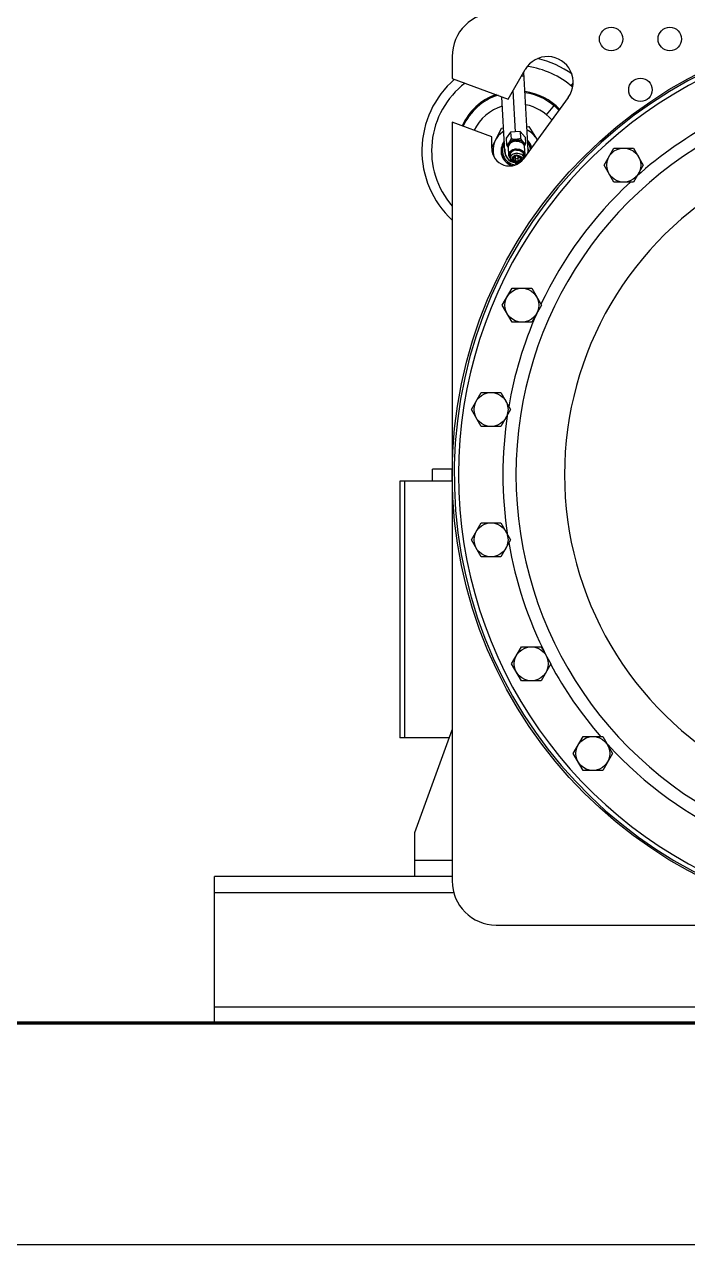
# Model space of a CAD drawing. Header units: millimetres. Extents: x 2513 to 2669, y 1505 to 1675.
# Drawn here: x 2527.626 to 2528.075, y 1505.708 to 1506.535 of the extents above; entities that cross this region are included whole.
import ezdxf

# ---------------------------------------------------------------- set-up
doc = ezdxf.new("R2010")
doc.units = ezdxf.units.MM
doc.linetypes.add('CENTER', pattern=[0.6, 0.375, -0.075, 0.075, -0.075])
for name, color, linetype in [('02___PRT_ALL_AXES', 7, 'Continuous'), ('AXES', 7, 'Continuous'), ('DEFAULT_1', 7, 'CENTER')]:
    doc.layers.add(name, color=color, linetype=linetype)

msp = doc.modelspace()

# ---------------------------------------------------------------- linework, layer by layer
at = {"linetype": 'Continuous'}
for p, q in [((2527.96267, 1506.49992), (2527.96429, 1506.50001)), ((2527.96711, 1506.44958), (2527.96415, 1506.50249)), ((2527.99623, 1506.49323), (2527.99762, 1506.49489)), ((2527.95135, 1506.4487), (2527.94928, 1506.48581)), ((2527.97968, 1506.47351), (2527.98533, 1506.48023)), ((2527.94247, 1506.45123), (2527.94917, 1506.46451)), ((2527.94917, 1506.46451), (2527.95047, 1506.46458)), ((2527.96622, 1506.46546), (2527.96751, 1506.46554)), ((2527.96751, 1506.46554), (2527.97337, 1506.45658)), ((2527.9024, 1506.22519), (2527.9024, 1506.23339)), ((2527.91562, 1506.23339), (2527.9024, 1506.23339)), ((2527.88025, 1506.22519), (2527.88025, 1506.0512)), ((2527.91562, 1506.22519), (2527.88025, 1506.22519)), ((2527.88323, 1506.22519), (2527.88323, 1506.0512)), ((2527.91363, 1506.0512), (2527.88025, 1506.0512)), ((2527.89027, 1505.98702), (2527.91562, 1506.05668)), ((2527.89027, 1505.95719), (2527.89027, 1505.98702)), ((2527.91562, 1505.96813), (2527.89027, 1505.96813)), ((2527.94545, 1505.92438), (2528.49626, 1505.92438))]:
    msp.add_line(p, q, dxfattribs=at)
for p, q in [((2527.75456, 1505.85777), (2527.75456, 1505.95719)), ((2524.25565, 1505.70777), (2536.25565, 1505.70777))]:
    msp.add_line(p, q)
at = {"lineweight": 100}
for p, q in [((2536.25565, 1505.85777), (2524.25565, 1505.85777)), ((2536.25565, 1505.85777), (2525.25565, 1505.85777)), ((2528.25565, 1505.85777), (2526.25565, 1505.85777))]:
    msp.add_line(p, q, dxfattribs=at)
at = {"linetype": 'Continuous'}
for centre, radius in [((2528.22085, 1506.22961), 0.30513), ((2528.02341, 1506.5249), 0.00795), ((2528.06318, 1506.5249), 0.00795), ((2528.04329, 1506.49045), 0.00795)]:
    msp.add_circle(centre, radius, dxfattribs=at)
for centre, radius, start, end in [((2527.94545, 1506.51297), 0.02983, 90, 180), ((2528.22085, 1506.22961), 0.30387, 93.38384, 86.61616), ((2528.22085, 1506.22961), 0.30089, 109.85674, 250.14326), ((2527.95923, 1506.44914), 0.05756, 48.49086, 82.84444), ((2527.95923, 1506.44914), 0.06413, 53.98547, 77.17205), ((2527.95923, 1506.44914), 0.06413, 130.92904, 226.99039), ((2527.95923, 1506.44914), 0.05756, 127.28554, 220.7192), ((2527.95923, 1506.44914), 0.04059, 43.89349, 81.98946), ((2527.95923, 1506.44914), 0.03977, 43.68506, 81.7574), ((2527.95923, 1506.44914), 0.04059, 109.82127, 155.45301), ((2527.95923, 1506.44914), 0.03977, 108.35605, 155.35787), ((2527.95923, 1506.44914), 0.03182, 107.59423, 154.17754), ((2527.95923, 1506.44914), 0.03182, 41.08765, 78.77825), ((2528.22085, 1506.22961), 0.262, 111.43396, 248.56604), ((2527.95923, 1506.44914), 0.01591, 27.59237, 63.45215), ((2528.22085, 1506.22961), 0.27085, 117.46001, 131.81868), ((2527.95923, 1506.44914), 0.01591, 122.95421, 194.26382), ((2527.95923, 1506.44914), 0.01047, 142.25553, 254.61793), ((2527.95923, 1506.44914), 0.01032, 143.24531, 256.31319), ((2527.95923, 1506.44914), 0.01047, 11.46771, 44.15084), ((2527.95923, 1506.44914), 0.01032, 10.84861, 43.15613), ((2527.95923, 1506.44914), 0.00953, 6.21501, 37.32499), ((2527.95923, 1506.44914), 0.00953, 149.13864, 266.35025), ((2527.95923, 1506.44914), 0.00807, 172.05486, 266.0827), ((2527.95923, 1506.44914), 0.00797, 175.24157, 266.0102), ((2527.95923, 1506.44914), 0.00789, 183.20318, 256.43674), ((2527.95923, 1506.44914), 0.00789, 350.4513, 3.20318), ((2527.95923, 1506.44914), 0.00807, 352.82691, 14.94269), ((2527.95923, 1506.44914), 0.00797, 351.42714, 9.62684), ((2527.95727, 1506.4442), 0.00224, 183.2048, 186.37787), ((2527.95923, 1506.44914), 0.00797, 280.38199, 291.51643), ((2527.95923, 1506.44914), 0.00807, 280.28933, 289.14958), ((2527.95923, 1506.44914), 0.00789, 289.96962, 293.36659), ((2527.96174, 1506.44445), 0.00224, 0.0285, 3.20157), ((2528.22085, 1506.22961), 0.27085, 132.91496, 154.76808), ((2528.22085, 1506.22961), 0.22907, 119.33304, 240.67357), ((2528.22085, 1506.22961), 0.27085, 156.25149, 170.2105), ((2528.22085, 1506.22961), 0.27085, 171.21397, 188.78867), ((2528.22085, 1506.22961), 0.30534, 179.01615, 179.29045), ((2528.22085, 1506.22961), 0.27085, 189.78742, 206.86937), ((2528.22085, 1506.22961), 0.27085, 208.27753, 220.98209), ((2528.22085, 1506.22961), 0.27085, 222.50351, 245.71897), ((2527.94545, 1505.95421), 0.02983, 180, 270)]:
    msp.add_arc(centre, radius, start, end, dxfattribs=at)
for points, knots in [([(2527.95882, 1506.45661), (2527.95806, 1506.45657), (2527.9566, 1506.45627), (2527.95477, 1506.45524), (2527.95378, 1506.45392), (2527.95353, 1506.45277), (2527.95358, 1506.45221), (2527.95365, 1506.45195)], [0, 0, 0, 0, 0.29087, 0.557683, 0.788959, 0.895376, 1, 1, 1, 1]), ([(2527.95882, 1506.45661), (2527.95957, 1506.45665), (2527.96105, 1506.45652), (2527.96299, 1506.4557), (2527.96412, 1506.4545), (2527.9645, 1506.45339), (2527.96451, 1506.45282), (2527.96447, 1506.45255)], [0, 0, 0, 0, 0.29087, 0.557683, 0.788959, 0.895376, 1, 1, 1, 1]), ([(2527.95919, 1506.44994), (2527.95909, 1506.44993), (2527.95893, 1506.44991), (2527.95873, 1506.44989), (2527.95858, 1506.44987), (2527.95845, 1506.44985), (2527.95835, 1506.44984), (2527.95827, 1506.44983), (2527.95821, 1506.44982), (2527.95816, 1506.44981), (2527.95811, 1506.44979), (2527.95805, 1506.44977), (2527.95795, 1506.44975), (2527.95783, 1506.44971), (2527.95768, 1506.44967), (2527.95753, 1506.44963), (2527.95741, 1506.4496), (2527.95733, 1506.44957), (2527.95729, 1506.44956), (2527.95727, 1506.44956), (2527.95724, 1506.44954), (2527.9572, 1506.44953), (2527.95716, 1506.44951), (2527.9571, 1506.44948), (2527.95704, 1506.44945), (2527.95695, 1506.44941), (2527.95683, 1506.44936), (2527.95672, 1506.44931), (2527.95663, 1506.44927), (2527.95657, 1506.44924), (2527.95651, 1506.44921), (2527.95647, 1506.44919), (2527.95643, 1506.44918), (2527.9564, 1506.44917), (2527.95638, 1506.44915), (2527.95636, 1506.44913), (2527.95629, 1506.44909), (2527.9562, 1506.44902), (2527.95608, 1506.44895), (2527.95597, 1506.44887), (2527.95587, 1506.4488), (2527.95579, 1506.44875), (2527.95575, 1506.44872), (2527.95571, 1506.44869), (2527.95567, 1506.44866), (2527.95563, 1506.44863), (2527.95558, 1506.44858), (2527.95552, 1506.44852), (2527.95545, 1506.44844), (2527.95536, 1506.44835), (2527.95528, 1506.44827), (2527.95522, 1506.44821), (2527.95517, 1506.44816), (2527.95513, 1506.44812), (2527.95511, 1506.4481), (2527.95509, 1506.44808), (2527.95508, 1506.44807), (2527.95507, 1506.44806), (2527.95506, 1506.44804), (2527.95504, 1506.44801), (2527.95502, 1506.44797), (2527.95498, 1506.44791), (2527.95494, 1506.44785), (2527.95489, 1506.44776), (2527.95482, 1506.44766), (2527.95477, 1506.44757), (2527.95473, 1506.4475), (2527.9547, 1506.44746), (2527.95468, 1506.44743), (2527.95467, 1506.44741), (2527.95466, 1506.44739), (2527.95466, 1506.44737), (2527.95465, 1506.44733), (2527.95463, 1506.44729), (2527.95461, 1506.44722), (2527.95458, 1506.44712), (2527.95455, 1506.44702), (2527.95451, 1506.44691), (2527.95449, 1506.44682), (2527.95447, 1506.44677), (2527.95446, 1506.44675), (2527.95446, 1506.44673), (2527.95445, 1506.44671), (2527.95445, 1506.44669), (2527.95445, 1506.44666), (2527.95445, 1506.44662), (2527.95445, 1506.44658), (2527.95445, 1506.44652), (2527.95445, 1506.44645), (2527.95444, 1506.44635), (2527.95444, 1506.44626), (2527.95444, 1506.44619), (2527.95444, 1506.44613), (2527.95444, 1506.44608), (2527.95444, 1506.44605), (2527.95444, 1506.44602), (2527.95443, 1506.446), (2527.95444, 1506.44598), (2527.95445, 1506.44596), (2527.95445, 1506.44594), (2527.95447, 1506.44588), (2527.95449, 1506.4458), (2527.95452, 1506.44569), (2527.95455, 1506.44559), (2527.95457, 1506.4455), (2527.95459, 1506.44542), (2527.9546, 1506.44538), (2527.95461, 1506.44534), (2527.95462, 1506.44532), (2527.95462, 1506.4453), (2527.95463, 1506.44528), (2527.95465, 1506.44525), (2527.95468, 1506.44521), (2527.9547, 1506.44516), (2527.95473, 1506.44511), (2527.95477, 1506.44504), (2527.95482, 1506.44496), (2527.9549, 1506.44482), (2527.95496, 1506.44472), (2527.955, 1506.44466)], [0, 0, 0, 0, 0.03125, 0.046875, 0.0625, 0.078125, 0.085938, 0.09375, 0.101562, 0.105469, 0.109375, 0.117188, 0.125, 0.140625, 0.15625, 0.171875, 0.1875, 0.195312, 0.197266, 0.199219, 0.203125, 0.207031, 0.210938, 0.21875, 0.226562, 0.234375, 0.25, 0.265625, 0.273438, 0.28125, 0.289062, 0.292969, 0.296875, 0.300781, 0.302734, 0.304688, 0.3125, 0.328125, 0.34375, 0.359375, 0.375, 0.382812, 0.390625, 0.394531, 0.398438, 0.40625, 0.414062, 0.421875, 0.4375, 0.453125, 0.46875, 0.476562, 0.484375, 0.492188, 0.496094, 0.498047, 0.5, 0.501953, 0.503906, 0.507812, 0.515625, 0.523438, 0.53125, 0.546875, 0.5625, 0.578125, 0.585938, 0.59375, 0.597656, 0.599609, 0.601562, 0.605469, 0.609375, 0.617188, 0.625, 0.640625, 0.65625, 0.671875, 0.6875, 0.691406, 0.695312, 0.697266, 0.699219, 0.703125, 0.707031, 0.710938, 0.71875, 0.726562, 0.734375, 0.75, 0.765625, 0.773438, 0.78125, 0.789062, 0.792969, 0.796875, 0.800781, 0.802734, 0.804688, 0.808594, 0.8125, 0.828125, 0.84375, 0.859375, 0.875, 0.882812, 0.890625, 0.894531, 0.898438, 0.900391, 0.902344, 0.90625, 0.914062, 0.921875, 0.929688, 0.9375, 0.953125, 0.96875, 1, 1, 1, 1]), ([(2527.95933, 1506.44749), (2527.95875, 1506.44745), (2527.95764, 1506.44724), (2527.95622, 1506.4465), (2527.95523, 1506.44541), (2527.95501, 1506.4445), (2527.95504, 1506.44408)], [0, 0, 0, 0, 0.287968, 0.555344, 0.790533, 1, 1, 1, 1]), ([(2527.96394, 1506.44516), (2527.96397, 1506.44523), (2527.96402, 1506.44533), (2527.96408, 1506.44547), (2527.96412, 1506.44556), (2527.96415, 1506.44563), (2527.96417, 1506.44568), (2527.9642, 1506.44573), (2527.96422, 1506.44578), (2527.96423, 1506.44581), (2527.96424, 1506.44583), (2527.96424, 1506.44584), (2527.96425, 1506.44587), (2527.96425, 1506.4459), (2527.96426, 1506.44595), (2527.96427, 1506.44603), (2527.96429, 1506.44612), (2527.9643, 1506.44623), (2527.96432, 1506.44634), (2527.96433, 1506.44642), (2527.96434, 1506.44648), (2527.96435, 1506.4465), (2527.96435, 1506.44652), (2527.96435, 1506.44654), (2527.96435, 1506.44656), (2527.96435, 1506.44659), (2527.96434, 1506.44663), (2527.96433, 1506.44667), (2527.96433, 1506.44673), (2527.96432, 1506.4468), (2527.96431, 1506.44689), (2527.96429, 1506.44698), (2527.96428, 1506.44706), (2527.96428, 1506.44711), (2527.96427, 1506.44716), (2527.96427, 1506.44719), (2527.96426, 1506.44722), (2527.96426, 1506.44725), (2527.96425, 1506.44726), (2527.96424, 1506.44728), (2527.96424, 1506.4473), (2527.96421, 1506.44735), (2527.96418, 1506.44743), (2527.96413, 1506.44754), (2527.96409, 1506.44764), (2527.96405, 1506.44773), (2527.96402, 1506.4478), (2527.964, 1506.44784), (2527.96399, 1506.44788), (2527.96398, 1506.4479), (2527.96397, 1506.44792), (2527.96395, 1506.44793), (2527.96393, 1506.44796), (2527.9639, 1506.448), (2527.96385, 1506.44807), (2527.96379, 1506.44815), (2527.96372, 1506.44824), (2527.96365, 1506.44832), (2527.9636, 1506.44839), (2527.96357, 1506.44843), (2527.96353, 1506.44847), (2527.96351, 1506.4485), (2527.9635, 1506.44852), (2527.96349, 1506.44853), (2527.96348, 1506.44854), (2527.96346, 1506.44855), (2527.96343, 1506.44858), (2527.96339, 1506.44861), (2527.96334, 1506.44865), (2527.96327, 1506.44871), (2527.96319, 1506.44878), (2527.96309, 1506.44886), (2527.963, 1506.44893), (2527.96294, 1506.44898), (2527.96289, 1506.44902), (2527.96284, 1506.44906), (2527.9628, 1506.44908), (2527.96276, 1506.4491), (2527.96271, 1506.44913), (2527.96263, 1506.44917), (2527.96253, 1506.44923), (2527.9624, 1506.44929), (2527.96228, 1506.44936), (2527.96218, 1506.44941), (2527.96211, 1506.44945), (2527.96208, 1506.44946), (2527.96206, 1506.44947), (2527.96203, 1506.44948), (2527.96199, 1506.44949), (2527.96195, 1506.44951), (2527.96189, 1506.44953), (2527.96182, 1506.44955), (2527.96173, 1506.44958), (2527.96161, 1506.44962), (2527.96149, 1506.44966), (2527.9614, 1506.44969), (2527.96133, 1506.44971), (2527.96127, 1506.44973), (2527.96122, 1506.44975), (2527.96119, 1506.44976), (2527.96116, 1506.44977), (2527.96113, 1506.44977), (2527.9611, 1506.44978), (2527.96102, 1506.44979), (2527.96089, 1506.44981), (2527.96074, 1506.44984), (2527.96059, 1506.44986), (2527.96046, 1506.44988), (2527.96036, 1506.4499), (2527.9603, 1506.44991), (2527.96025, 1506.44992), (2527.9602, 1506.44993), (2527.96013, 1506.44993), (2527.96005, 1506.44993), (2527.95995, 1506.44993), (2527.95982, 1506.44993), (2527.95966, 1506.44994), (2527.95945, 1506.44994), (2527.95929, 1506.44994), (2527.95919, 1506.44994)], [0, 0, 0, 0, 0.03125, 0.046875, 0.0625, 0.070312, 0.078125, 0.085938, 0.09375, 0.097656, 0.099609, 0.101562, 0.105469, 0.109375, 0.117188, 0.125, 0.140625, 0.15625, 0.171875, 0.1875, 0.191406, 0.195312, 0.197266, 0.199219, 0.203125, 0.207031, 0.210938, 0.21875, 0.226562, 0.234375, 0.25, 0.265625, 0.273438, 0.28125, 0.289062, 0.292969, 0.296875, 0.300781, 0.302734, 0.304688, 0.308594, 0.3125, 0.328125, 0.34375, 0.359375, 0.375, 0.382812, 0.390625, 0.394531, 0.398438, 0.400391, 0.402344, 0.40625, 0.414062, 0.421875, 0.4375, 0.453125, 0.46875, 0.476562, 0.484375, 0.492188, 0.496094, 0.498047, 0.5, 0.501953, 0.503906, 0.507812, 0.515625, 0.523438, 0.53125, 0.546875, 0.5625, 0.578125, 0.585938, 0.59375, 0.601562, 0.605469, 0.609375, 0.617188, 0.625, 0.640625, 0.65625, 0.671875, 0.6875, 0.695312, 0.697266, 0.699219, 0.703125, 0.707031, 0.710938, 0.71875, 0.726562, 0.734375, 0.75, 0.765625, 0.773438, 0.78125, 0.789062, 0.792969, 0.796875, 0.800781, 0.802734, 0.804688, 0.8125, 0.828125, 0.84375, 0.859375, 0.875, 0.882812, 0.890625, 0.894531, 0.898438, 0.90625, 0.914062, 0.921875, 0.9375, 0.953125, 0.96875, 1, 1, 1, 1]), ([(2527.95933, 1506.44749), (2527.9599, 1506.44752), (2527.96103, 1506.44743), (2527.96253, 1506.44685), (2527.96362, 1506.44588), (2527.96395, 1506.445), (2527.96397, 1506.44458)], [0, 0, 0, 0, 0.287968, 0.555344, 0.790533, 1, 1, 1, 1]), ([(2527.95505, 1506.44396), (2527.95508, 1506.44361), (2527.95535, 1506.44289), (2527.95618, 1506.44204), (2527.95733, 1506.44144), (2527.95821, 1506.44124), (2527.95868, 1506.44119)], [0, 0, 0, 0, 0.214474, 0.450014, 0.713498, 1, 1, 1, 1]), ([(2527.9575, 1506.44556), (2527.95724, 1506.44542), (2527.95679, 1506.44511), (2527.95628, 1506.44448), (2527.95603, 1506.44378), (2527.95608, 1506.44305), (2527.95642, 1506.44238), (2527.95701, 1506.44182), (2527.95778, 1506.44142), (2527.95837, 1506.44126), (2527.95868, 1506.44122)], [0, 0, 0, 0, 0.135599, 0.258636, 0.37132, 0.480068, 0.593178, 0.716874, 0.853129, 1, 1, 1, 1]), ([(2527.95863, 1506.44216), (2527.95858, 1506.44217), (2527.9585, 1506.44221), (2527.95839, 1506.44225), (2527.9583, 1506.44228), (2527.95824, 1506.4423), (2527.9582, 1506.44233), (2527.95816, 1506.44235), (2527.95812, 1506.44238), (2527.95806, 1506.44241), (2527.958, 1506.44245), (2527.95796, 1506.44247), (2527.95793, 1506.44249), (2527.95791, 1506.4425), (2527.9579, 1506.4425), (2527.9579, 1506.44251), (2527.95788, 1506.44252), (2527.95786, 1506.44254), (2527.95783, 1506.44257), (2527.95778, 1506.44262), (2527.95772, 1506.44267), (2527.95768, 1506.44271), (2527.95766, 1506.44273), (2527.95764, 1506.44274), (2527.95763, 1506.44275), (2527.95762, 1506.44277), (2527.95761, 1506.44278), (2527.9576, 1506.4428), (2527.95757, 1506.44283), (2527.95755, 1506.44288), (2527.95751, 1506.44292), (2527.95749, 1506.44296), (2527.95746, 1506.443), (2527.95745, 1506.44302), (2527.95744, 1506.44303), (2527.95743, 1506.44305), (2527.95742, 1506.44308), (2527.95741, 1506.44313), (2527.95739, 1506.44318), (2527.95737, 1506.44323), (2527.95735, 1506.44328), (2527.95734, 1506.44331), (2527.95734, 1506.44332), (2527.95733, 1506.44334), (2527.95733, 1506.44336), (2527.95733, 1506.4434), (2527.95732, 1506.44345), (2527.95732, 1506.4435), (2527.95732, 1506.44355), (2527.95731, 1506.4436), (2527.95731, 1506.44363), (2527.95731, 1506.44366), (2527.95731, 1506.44367), (2527.95732, 1506.44369), (2527.95733, 1506.44372), (2527.95734, 1506.44377), (2527.95735, 1506.44382), (2527.95736, 1506.44388), (2527.95737, 1506.44392), (2527.95738, 1506.44396), (2527.95738, 1506.44398), (2527.95739, 1506.44399), (2527.9574, 1506.44401), (2527.95742, 1506.44405), (2527.95744, 1506.44409), (2527.95747, 1506.44414), (2527.95749, 1506.44419), (2527.95751, 1506.44422), (2527.95752, 1506.44424), (2527.95753, 1506.44426), (2527.95754, 1506.44428), (2527.95755, 1506.44429), (2527.95756, 1506.4443), (2527.95758, 1506.44432), (2527.95762, 1506.44437), (2527.95767, 1506.44443), (2527.95772, 1506.44448), (2527.95775, 1506.44451), (2527.95776, 1506.44453), (2527.95778, 1506.44455), (2527.95778, 1506.44456), (2527.95779, 1506.44456), (2527.9578, 1506.44457), (2527.95783, 1506.44459), (2527.95787, 1506.44462), (2527.95793, 1506.44466), (2527.95798, 1506.4447), (2527.95802, 1506.44474), (2527.95806, 1506.44477), (2527.95809, 1506.44479), (2527.95815, 1506.44482), (2527.95823, 1506.44486), (2527.95834, 1506.44492), (2527.95843, 1506.44496), (2527.95847, 1506.44499)], [0, 0, 0, 0, 0.03125, 0.0625, 0.078125, 0.09375, 0.101562, 0.109375, 0.125, 0.140625, 0.15625, 0.171875, 0.175781, 0.179688, 0.181641, 0.183594, 0.1875, 0.195312, 0.203125, 0.21875, 0.25, 0.257812, 0.265625, 0.269531, 0.273438, 0.277344, 0.28125, 0.289062, 0.296875, 0.3125, 0.328125, 0.34375, 0.351562, 0.359375, 0.363281, 0.367188, 0.375, 0.390625, 0.40625, 0.421875, 0.4375, 0.445312, 0.449219, 0.453125, 0.460938, 0.46875, 0.484375, 0.5, 0.515625, 0.53125, 0.539062, 0.546875, 0.550781, 0.554688, 0.5625, 0.578125, 0.59375, 0.609375, 0.625, 0.632812, 0.636719, 0.640625, 0.648438, 0.65625, 0.671875, 0.6875, 0.703125, 0.710938, 0.71875, 0.722656, 0.726562, 0.730469, 0.734375, 0.742188, 0.75, 0.78125, 0.796875, 0.804688, 0.8125, 0.816406, 0.818359, 0.820312, 0.824219, 0.828125, 0.84375, 0.859375, 0.875, 0.890625, 0.898438, 0.90625, 0.921875, 0.9375, 0.96875, 1, 1, 1, 1]), ([(2527.9594, 1506.44608), (2527.95923, 1506.44607), (2527.95858, 1506.446), (2527.95793, 1506.4458), (2527.9575, 1506.44556)], [0, 0, 0, 0, 0.257407, 1, 1, 1, 1]), ([(2527.9594, 1506.44608), (2527.95957, 1506.44609), (2527.96024, 1506.4461), (2527.9609, 1506.44596), (2527.96136, 1506.44578)], [0, 0, 0, 0, 0.257407, 1, 1, 1, 1]), ([(2527.96046, 1506.4451), (2527.9605, 1506.44508), (2527.96059, 1506.44505), (2527.9607, 1506.44501), (2527.96079, 1506.44497), (2527.96084, 1506.44495), (2527.96088, 1506.44493), (2527.96092, 1506.4449), (2527.96097, 1506.44488), (2527.96103, 1506.44484), (2527.96108, 1506.44481), (2527.96113, 1506.44478), (2527.96116, 1506.44476), (2527.96117, 1506.44476), (2527.96118, 1506.44475), (2527.96119, 1506.44474), (2527.9612, 1506.44473), (2527.96122, 1506.44471), (2527.96125, 1506.44468), (2527.96131, 1506.44463), (2527.96136, 1506.44458), (2527.96141, 1506.44454), (2527.96143, 1506.44452), (2527.96144, 1506.44451), (2527.96145, 1506.4445), (2527.96146, 1506.44449), (2527.96147, 1506.44447), (2527.96149, 1506.44445), (2527.96151, 1506.44442), (2527.96154, 1506.44438), (2527.96157, 1506.44433), (2527.9616, 1506.44429), (2527.96162, 1506.44426), (2527.96163, 1506.44424), (2527.96165, 1506.44422), (2527.96165, 1506.4442), (2527.96166, 1506.44417), (2527.96168, 1506.44413), (2527.9617, 1506.44407), (2527.96172, 1506.44402), (2527.96173, 1506.44398), (2527.96174, 1506.44395), (2527.96175, 1506.44393), (2527.96176, 1506.44391), (2527.96176, 1506.44389), (2527.96176, 1506.44385), (2527.96176, 1506.44381), (2527.96176, 1506.44375), (2527.96177, 1506.4437), (2527.96177, 1506.44366), (2527.96177, 1506.44362), (2527.96177, 1506.4436), (2527.96177, 1506.44358), (2527.96177, 1506.44356), (2527.96176, 1506.44353), (2527.96175, 1506.44348), (2527.96174, 1506.44343), (2527.96172, 1506.44337), (2527.96171, 1506.44333), (2527.96171, 1506.4433), (2527.9617, 1506.44328), (2527.96169, 1506.44326), (2527.96168, 1506.44324), (2527.96166, 1506.4432), (2527.96164, 1506.44316), (2527.96161, 1506.44311), (2527.96159, 1506.44306), (2527.96157, 1506.44303), (2527.96156, 1506.44301), (2527.96155, 1506.44299), (2527.96154, 1506.44298), (2527.96153, 1506.44297), (2527.96152, 1506.44295), (2527.9615, 1506.44293), (2527.96146, 1506.44288), (2527.96141, 1506.44283), (2527.96136, 1506.44277), (2527.96134, 1506.44274), (2527.96132, 1506.44272), (2527.96131, 1506.44271), (2527.9613, 1506.4427), (2527.96129, 1506.44269), (2527.96128, 1506.44268), (2527.96125, 1506.44266), (2527.96121, 1506.44263), (2527.96116, 1506.44259), (2527.9611, 1506.44255), (2527.96106, 1506.44251), (2527.96102, 1506.44249), (2527.96099, 1506.44246), (2527.96093, 1506.44243), (2527.96085, 1506.44239), (2527.96074, 1506.44233), (2527.96066, 1506.44229), (2527.96061, 1506.44227)], [0, 0, 0, 0, 0.03125, 0.0625, 0.078125, 0.09375, 0.101562, 0.109375, 0.125, 0.140625, 0.15625, 0.171875, 0.175781, 0.179688, 0.181641, 0.183594, 0.1875, 0.195312, 0.203125, 0.21875, 0.25, 0.257812, 0.265625, 0.269531, 0.273438, 0.277344, 0.28125, 0.289062, 0.296875, 0.3125, 0.328125, 0.34375, 0.351562, 0.359375, 0.363281, 0.367188, 0.375, 0.390625, 0.40625, 0.421875, 0.4375, 0.445312, 0.449219, 0.453125, 0.460938, 0.46875, 0.484375, 0.5, 0.515625, 0.53125, 0.539062, 0.546875, 0.550781, 0.554688, 0.5625, 0.578125, 0.59375, 0.609375, 0.625, 0.632812, 0.636719, 0.640625, 0.648438, 0.65625, 0.671875, 0.6875, 0.703125, 0.710938, 0.71875, 0.722656, 0.726562, 0.730469, 0.734375, 0.742188, 0.75, 0.78125, 0.796875, 0.804688, 0.8125, 0.816406, 0.818359, 0.820312, 0.824219, 0.828125, 0.84375, 0.859375, 0.875, 0.890625, 0.898438, 0.90625, 0.921875, 0.9375, 0.96875, 1, 1, 1, 1]), ([(2527.96136, 1506.44578), (2527.96162, 1506.44567), (2527.96211, 1506.4454), (2527.96269, 1506.44484), (2527.96301, 1506.44417), (2527.96304, 1506.44344), (2527.96278, 1506.44273), (2527.96226, 1506.44212), (2527.96154, 1506.44163), (2527.96097, 1506.44141), (2527.96067, 1506.44133)], [0, 0, 0, 0, 0.135599, 0.258636, 0.37132, 0.480068, 0.593178, 0.716874, 0.853129, 1, 1, 1, 1]), ([(2527.9626, 1506.44213), (2527.96246, 1506.44204), (2527.96187, 1506.44166), (2527.96119, 1506.44142), (2527.96067, 1506.4413)], [0, 0, 0, 0, 0.239286, 1, 1, 1, 1]), ([(2527.96397, 1506.44445), (2527.96397, 1506.44435), (2527.96395, 1506.44394), (2527.96381, 1506.44354), (2527.96366, 1506.44327)], [0, 0, 0, 0, 0.244577, 1, 1, 1, 1])]:
    msp.add_open_spline(points, degree=3, knots=knots, dxfattribs=at)
at = {"layer": '02___PRT_ALL_AXES', "linetype": 'Continuous'}
for p, q in [((2528.01862, 1506.43945), (2528.02527, 1506.45097)), ((2528.02527, 1506.45097), (2528.03856, 1506.45097)), ((2528.03856, 1506.45097), (2528.04521, 1506.43945)), ((2528.02527, 1506.42793), (2528.01862, 1506.43945)), ((2528.04521, 1506.43945), (2528.03856, 1506.42793)), ((2528.03856, 1506.42793), (2528.02527, 1506.42793)), ((2527.9496, 1506.34446), (2527.95625, 1506.35598)), ((2527.95625, 1506.35598), (2527.96955, 1506.35598)), ((2527.96955, 1506.35598), (2527.9762, 1506.34446)), ((2527.95625, 1506.33295), (2527.9496, 1506.34446)), ((2527.9762, 1506.34446), (2527.96955, 1506.33295)), ((2527.96955, 1506.33295), (2527.95625, 1506.33295)), ((2527.92867, 1506.27378), (2527.93532, 1506.2853)), ((2527.93532, 1506.2853), (2527.94862, 1506.2853)), ((2527.94862, 1506.2853), (2527.95526, 1506.27378)), ((2527.93532, 1506.26227), (2527.92867, 1506.27378)), ((2527.95526, 1506.27378), (2527.94862, 1506.26227)), ((2527.94862, 1506.26227), (2527.93532, 1506.26227)), ((2527.92867, 1506.18544), (2527.93532, 1506.19696)), ((2527.93532, 1506.19696), (2527.94862, 1506.19696)), ((2527.94862, 1506.19696), (2527.95526, 1506.18544)), ((2527.93532, 1506.17393), (2527.92867, 1506.18544)), ((2527.95526, 1506.18544), (2527.94862, 1506.17393)), ((2527.94862, 1506.17393), (2527.93532, 1506.17393)), ((2527.95597, 1506.10142), (2527.96262, 1506.11294)), ((2527.96262, 1506.11294), (2527.97591, 1506.11294)), ((2527.97591, 1506.11294), (2527.98256, 1506.10142)), ((2527.96262, 1506.08991), (2527.95597, 1506.10142)), ((2527.98256, 1506.10142), (2527.97591, 1506.08991)), ((2527.97591, 1506.08991), (2527.96262, 1506.08991)), ((2527.99772, 1506.04067), (2528.00437, 1506.05219)), ((2528.00437, 1506.05219), (2528.01767, 1506.05219)), ((2528.01767, 1506.05219), (2528.02431, 1506.04067)), ((2528.00437, 1506.02916), (2527.99772, 1506.04067)), ((2528.02431, 1506.04067), (2528.01767, 1506.02916)), ((2528.01767, 1506.02916), (2528.00437, 1506.02916))]:
    msp.add_line(p, q, dxfattribs=at)
for centre in [(2528.03192, 1506.43945), (2527.9629, 1506.34446), (2527.94197, 1506.27378), (2527.94197, 1506.18544), (2527.96927, 1506.10142), (2528.01102, 1506.04067)]:
    msp.add_circle(centre, 0.01152, dxfattribs=at)
at = {"layer": 'AXES', "linetype": 'Continuous'}
for p, q in [((2527.91562, 1506.51297), (2527.91562, 1506.49806)), ((2527.95361, 1506.48423), (2527.96518, 1506.50427)), ((2527.91562, 1506.49806), (2527.95361, 1506.48423)), ((2527.99431, 1506.48533), (2527.96404, 1506.44377)), ((2527.91562, 1506.46843), (2527.91562, 1505.95421)), ((2527.94247, 1506.45866), (2527.91562, 1506.46843)), ((2527.94247, 1506.4508), (2527.94247, 1506.45866)), ((2527.95529, 1506.46179), (2527.95228, 1506.45766)), ((2527.95228, 1506.45766), (2527.95254, 1506.45309)), ((2527.96174, 1506.46215), (2527.95529, 1506.46179)), ((2527.95529, 1506.46179), (2527.95554, 1506.45722)), ((2527.96174, 1506.46215), (2527.962, 1506.45759)), ((2527.96519, 1506.45838), (2527.96174, 1506.46215)), ((2527.96519, 1506.45838), (2527.96544, 1506.45381)), ((2527.95363, 1506.45139), (2527.95393, 1506.44613)), ((2527.95492, 1506.44618), (2527.95504, 1506.44408)), ((2527.96385, 1506.44668), (2527.96397, 1506.44458)), ((2527.96455, 1506.452), (2527.96484, 1506.44674)), ((2527.957, 1506.44464), (2527.95706, 1506.44349)), ((2527.95874, 1506.44021), (2527.95846, 1506.44518)), ((2527.95899, 1506.44008), (2527.95898, 1506.44025)), ((2527.95914, 1506.44184), (2527.95921, 1506.44065)), ((2527.96014, 1506.4419), (2527.9602, 1506.44071)), ((2527.9607, 1506.44067), (2527.96044, 1506.44529)), ((2527.96196, 1506.44491), (2527.96202, 1506.44377)), ((2527.91562, 1505.95719), (2527.75456, 1505.95719)), ((2527.91672, 1505.94625), (2527.75456, 1505.94625)), ((2528.75675, 1505.8687), (2527.75456, 1505.8687)), ((2528.75675, 1505.85777), (2527.75456, 1505.85777))]:
    msp.add_line(p, q, dxfattribs=at)
for centre, radius, start, end in [((2527.98025, 1506.49557), 0.0174, 323.92851, 150), ((2527.9544, 1506.4508), 0.01193, 180, 323.92851), ((2527.95636, 1506.45155), 0.00273, 182.6632, 183.20316), ((2527.96183, 1506.45185), 0.00273, 3.20321, 3.74287), ((2527.95782, 1506.44706), 0.00416, 226.79426, 228.24567), ((2527.95849, 1506.44599), 0.00215, 222.59855, 226.01369), ((2527.95951, 1506.44331), 0.0032, 256.07721, 260.64553), ((2527.96032, 1506.44609), 0.00215, 320.39267, 323.80782), ((2527.96087, 1506.44723), 0.00416, 318.1607, 319.61211)]:
    msp.add_arc(centre, radius, start, end, dxfattribs=at)
for points, knots in [([(2527.95554, 1506.45722), (2527.95533, 1506.45674), (2527.95489, 1506.45582), (2527.95416, 1506.4546), (2527.95338, 1506.45368), (2527.95281, 1506.45325), (2527.95254, 1506.45309)], [0, 0, 0, 0, 0.309339, 0.589646, 0.8189, 1, 1, 1, 1]), ([(2527.95887, 1506.45556), (2527.95817, 1506.45552), (2527.95682, 1506.45526), (2527.95509, 1506.45436), (2527.95388, 1506.45304), (2527.95361, 1506.45193), (2527.95363, 1506.45142)], [0, 0, 0, 0, 0.287768, 0.555117, 0.790468, 1, 1, 1, 1]), ([(2527.95885, 1506.45591), (2527.9585, 1506.45589), (2527.95719, 1506.45571), (2527.95589, 1506.45507), (2527.95526, 1506.45434)], [0, 0, 0, 0, 0.269937, 1, 1, 1, 1]), ([(2527.95881, 1506.45679), (2527.95852, 1506.45678), (2527.95742, 1506.45678), (2527.95633, 1506.45699), (2527.95554, 1506.45722)], [0, 0, 0, 0, 0.255306, 1, 1, 1, 1]), ([(2527.962, 1506.45759), (2527.96175, 1506.45748), (2527.96072, 1506.45709), (2527.95963, 1506.45684), (2527.95881, 1506.45679)], [0, 0, 0, 0, 0.244801, 1, 1, 1, 1]), ([(2527.95885, 1506.45591), (2527.95921, 1506.45593), (2527.96053, 1506.4559), (2527.96189, 1506.45541), (2527.9626, 1506.45475)], [0, 0, 0, 0, 0.269937, 1, 1, 1, 1]), ([(2527.95887, 1506.45556), (2527.95957, 1506.4556), (2527.96094, 1506.45549), (2527.96277, 1506.45479), (2527.96411, 1506.45361), (2527.96452, 1506.45254), (2527.96455, 1506.45203)], [0, 0, 0, 0, 0.287768, 0.555117, 0.790468, 1, 1, 1, 1]), ([(2527.96544, 1506.45381), (2527.96516, 1506.45394), (2527.96454, 1506.45431), (2527.96367, 1506.45513), (2527.96281, 1506.45626), (2527.96227, 1506.45713), (2527.962, 1506.45759)], [0, 0, 0, 0, 0.1811, 0.410354, 0.690661, 1, 1, 1, 1]), ([(2527.95254, 1506.45309), (2527.95263, 1506.45294), (2527.95297, 1506.45237), (2527.95334, 1506.45181), (2527.95363, 1506.45141)], [0, 0, 0, 0, 0.25696, 1, 1, 1, 1]), ([(2527.95917, 1506.45029), (2527.95847, 1506.45026), (2527.95711, 1506.45), (2527.95537, 1506.44909), (2527.95417, 1506.44776), (2527.9539, 1506.44664), (2527.95393, 1506.44613)], [0, 0, 0, 0, 0.287968, 0.555344, 0.790533, 1, 1, 1, 1]), ([(2527.95393, 1506.44613), (2527.95395, 1506.44574), (2527.95417, 1506.44495), (2527.95467, 1506.44431), (2527.95498, 1506.44402)], [0, 0, 0, 0, 0.481506, 1, 1, 1, 1]), ([(2527.95921, 1506.44959), (2527.95863, 1506.44956), (2527.95752, 1506.44935), (2527.9561, 1506.4486), (2527.95512, 1506.44752), (2527.95489, 1506.4466), (2527.95492, 1506.44618)], [0, 0, 0, 0, 0.287968, 0.555344, 0.790533, 1, 1, 1, 1]), ([(2527.95917, 1506.45029), (2527.95987, 1506.45033), (2527.96125, 1506.45023), (2527.96308, 1506.44952), (2527.96442, 1506.44833), (2527.96482, 1506.44725), (2527.96484, 1506.44674)], [0, 0, 0, 0, 0.287968, 0.555344, 0.790533, 1, 1, 1, 1]), ([(2527.95921, 1506.44959), (2527.95978, 1506.44963), (2527.96091, 1506.44954), (2527.96241, 1506.44896), (2527.96351, 1506.44799), (2527.96383, 1506.4471), (2527.96385, 1506.44668)], [0, 0, 0, 0, 0.287968, 0.555344, 0.790533, 1, 1, 1, 1]), ([(2527.96484, 1506.44674), (2527.96487, 1506.44636), (2527.96473, 1506.44554), (2527.9643, 1506.44485), (2527.96403, 1506.44453)], [0, 0, 0, 0, 0.481506, 1, 1, 1, 1]), ([(2527.96455, 1506.45203), (2527.96463, 1506.45216), (2527.96495, 1506.45275), (2527.96524, 1506.45335), (2527.96544, 1506.45381)], [0, 0, 0, 0, 0.241479, 1, 1, 1, 1]), ([(2527.95699, 1506.44464), (2527.95685, 1506.44447), (2527.95662, 1506.4441), (2527.95655, 1506.44366), (2527.95656, 1506.44346)], [0, 0, 0, 0, 0.517828, 1, 1, 1, 1]), ([(2527.95656, 1506.44346), (2527.95658, 1506.44324), (2527.95671, 1506.44279), (2527.95717, 1506.44223), (2527.95785, 1506.4418), (2527.95838, 1506.44164), (2527.95866, 1506.44159)], [0, 0, 0, 0, 0.21726, 0.452331, 0.713898, 1, 1, 1, 1]), ([(2527.95942, 1506.44573), (2527.95918, 1506.44572), (2527.95829, 1506.44559), (2527.95741, 1506.44515), (2527.95699, 1506.44464)], [0, 0, 0, 0, 0.271006, 1, 1, 1, 1]), ([(2527.95706, 1506.44349), (2527.95705, 1506.44366), (2527.95711, 1506.44402), (2527.9574, 1506.44451), (2527.95787, 1506.44491), (2527.95825, 1506.4451), (2527.95846, 1506.44518)], [0, 0, 0, 0, 0.219314, 0.454836, 0.715239, 1, 1, 1, 1]), ([(2527.95864, 1506.44196), (2527.95842, 1506.44202), (2527.95802, 1506.44216), (2527.95751, 1506.44251), (2527.95717, 1506.44296), (2527.95707, 1506.44332), (2527.95706, 1506.44349)], [0, 0, 0, 0, 0.284761, 0.545164, 0.780686, 1, 1, 1, 1]), ([(2527.96054, 1506.44354), (2527.96038, 1506.44358), (2527.95972, 1506.44368), (2527.95903, 1506.4436), (2527.95856, 1506.44342)], [0, 0, 0, 0, 0.248734, 1, 1, 1, 1]), ([(2527.95898, 1506.44025), (2527.95898, 1506.44033), (2527.95902, 1506.44049), (2527.95914, 1506.44061), (2527.95921, 1506.44066)], [0, 0, 0, 0, 0.468323, 1, 1, 1, 1]), ([(2527.95909, 1506.43984), (2527.95907, 1506.43986), (2527.95902, 1506.43993), (2527.959, 1506.44001), (2527.95899, 1506.44008)], [0, 0, 0, 0, 0.261922, 1, 1, 1, 1]), ([(2527.95902, 1506.44023), (2527.95906, 1506.44035), (2527.95928, 1506.44056), (2527.95956, 1506.44063), (2527.95971, 1506.44064)], [0, 0, 0, 0, 0.45583, 1, 1, 1, 1]), ([(2527.95962, 1506.44222), (2527.9595, 1506.44222), (2527.95932, 1506.44216), (2527.95917, 1506.44199), (2527.95914, 1506.44189), (2527.95914, 1506.44184)], [0, 0, 0, 0, 0.552529, 0.789205, 1, 1, 1, 1]), ([(2527.95921, 1506.44066), (2527.95924, 1506.44068), (2527.95939, 1506.44077), (2527.95957, 1506.44081), (2527.9597, 1506.44082)], [0, 0, 0, 0, 0.237311, 1, 1, 1, 1]), ([(2527.95942, 1506.44573), (2527.95967, 1506.44575), (2527.96057, 1506.44572), (2527.9615, 1506.44538), (2527.96197, 1506.44492)], [0, 0, 0, 0, 0.271006, 1, 1, 1, 1]), ([(2527.96014, 1506.4419), (2527.96013, 1506.44195), (2527.9601, 1506.44204), (2527.95993, 1506.44219), (2527.95974, 1506.44223), (2527.95962, 1506.44222)], [0, 0, 0, 0, 0.210795, 0.447471, 1, 1, 1, 1]), ([(2527.9597, 1506.44082), (2527.95974, 1506.44082), (2527.95992, 1506.44082), (2527.96009, 1506.44077), (2527.96021, 1506.44071)], [0, 0, 0, 0, 0.261476, 1, 1, 1, 1]), ([(2527.95971, 1506.44064), (2527.95977, 1506.44065), (2527.95998, 1506.44064), (2527.9602, 1506.44056), (2527.96032, 1506.44046)], [0, 0, 0, 0, 0.269061, 1, 1, 1, 1]), ([(2527.96021, 1506.44071), (2527.96023, 1506.4407), (2527.96031, 1506.44065), (2527.96038, 1506.44057), (2527.96042, 1506.44051)], [0, 0, 0, 0, 0.267341, 1, 1, 1, 1]), ([(2527.96044, 1506.44529), (2527.96066, 1506.44524), (2527.96106, 1506.44509), (2527.96157, 1506.44474), (2527.96192, 1506.44429), (2527.96201, 1506.44394), (2527.96202, 1506.44377)], [0, 0, 0, 0, 0.284761, 0.545164, 0.780686, 1, 1, 1, 1]), ([(2527.96202, 1506.44377), (2527.96203, 1506.44359), (2527.96198, 1506.44323), (2527.96168, 1506.44275), (2527.96122, 1506.44234), (2527.96083, 1506.44215), (2527.96062, 1506.44207)], [0, 0, 0, 0, 0.219314, 0.454836, 0.715239, 1, 1, 1, 1]), ([(2527.96252, 1506.44379), (2527.96253, 1506.44358), (2527.96245, 1506.44311), (2527.96205, 1506.4425), (2527.96143, 1506.442), (2527.96092, 1506.44178), (2527.96065, 1506.4417)], [0, 0, 0, 0, 0.21726, 0.452331, 0.713898, 1, 1, 1, 1]), ([(2527.96197, 1506.44492), (2527.96213, 1506.44477), (2527.96239, 1506.44442), (2527.96251, 1506.444), (2527.96252, 1506.44379)], [0, 0, 0, 0, 0.517828, 1, 1, 1, 1])]:
    msp.add_open_spline(points, degree=3, knots=knots, dxfattribs=at)
msp.add_open_spline([(2527.95899, 1506.44008), (2527.95899, 1506.44013), (2527.959, 1506.44018), (2527.95902, 1506.44023)], degree=3, dxfattribs=at)
at = {"layer": 'DEFAULT_1', "linetype": 'CENTER'}
msp.add_line((2527.95852, 1506.46196), (2527.95695, 1506.49001), dxfattribs=at)

doc.saveas('drawing.dxf')
